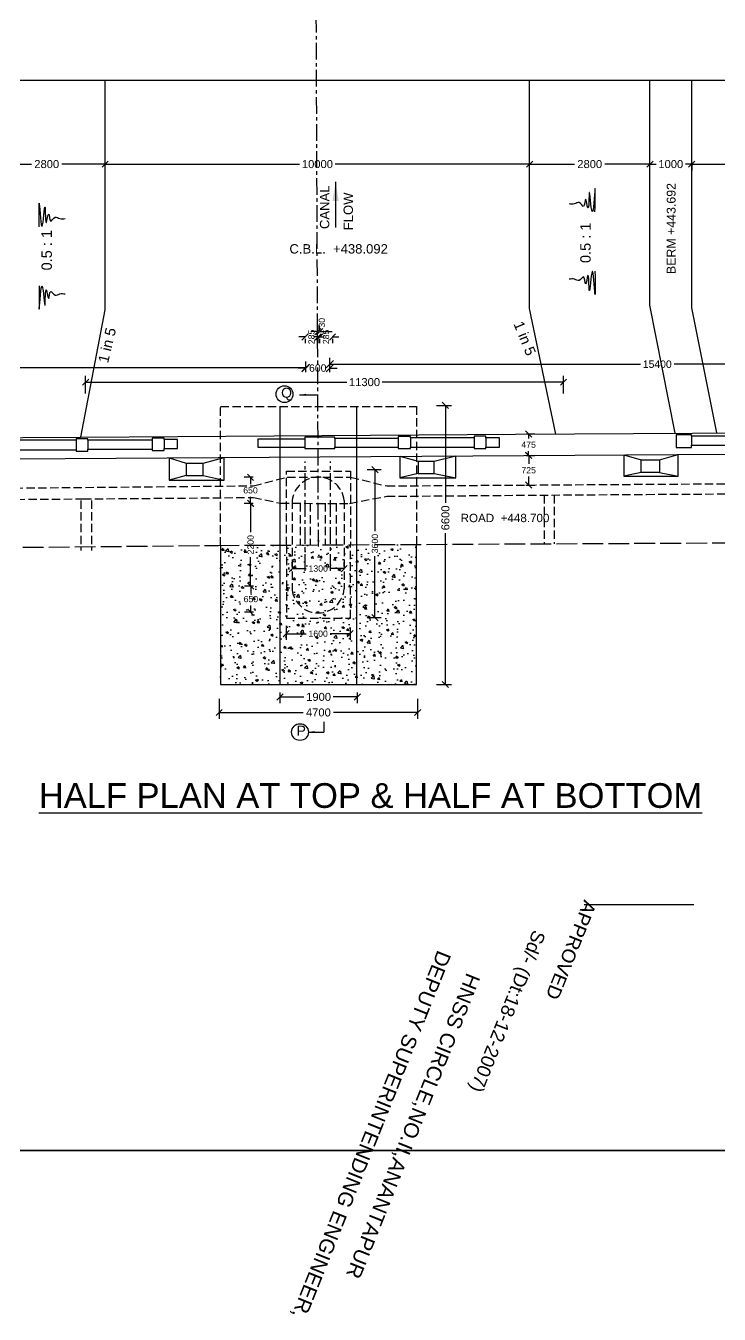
# Model space of a CAD drawing. Header units: inches. Extents: x 20221.8 to 20320.1, y 17529.5 to 17601.
# Drawn here: x 20246.52 to 20266.53, y 17529.5 to 17566.66 of the extents above; entities that cross this region are included whole.
import ezdxf

# ---------------------------------------------------------------- set-up
doc = ezdxf.new("R2010")
doc.units = ezdxf.units.IN
doc.header["$MEASUREMENT"] = 0
doc.linetypes.add('ACAD_ISO02W100', pattern=[15, 12, -3])
doc.linetypes.add('ACAD_ISO04W100', pattern=[30, 24, -3, 0, -3])
for name, color, linetype in [('DIMENSION', 255, 'Continuous'), ('DRAWING', 2, 'Continuous'), ('HATCH', 7, 'Continuous'), ('TEXT', 255, 'Continuous'), ('TXT', 7, 'Continuous'), ('TXT @ 1', 7, 'Continuous')]:
    doc.layers.add(name, color=color, linetype=linetype)
doc.styles.add('Notes', font='arial.ttf', dxfattribs={"height": 0.1})
doc.styles.get("Standard").update_dxf_attribs({"font": 'arial.ttf'})
doc.dimstyles.get("Standard").update_dxf_attribs({"dimtxt": 0.18, "dimasz": 0.18, "dimexe": 0.18, "dimexo": 0.0625, "dimgap": 0.09, "dimtad": 0, "dimtih": 1, "dimtoh": 1, "dimdec": 4, "dimzin": 0, "dimdsep": 46, "dimtxsty": 'Standard', "dimblk": 'OBLIQUE', "dimcen": 0.09, "dimadec": 0, "dimazin": 0, "dimtfac": 1, "dimtdec": 4, "dimtofl": 0, "dimtmove": 0, "dimatfit": 3, "dimfxl": 1, "dimtolj": 1, "dimtzin": 0, "dimarcsym": 0})

# ---------------------------------------------------------------- blocks, each defined once
blk = doc.blocks.new('_Oblique')
at = {"color": 0, "linetype": 'ByBlock', "lineweight": -2}
blk.add_line((-0.5, -0.5), (0.5, 0.5), dxfattribs=at)
blk = doc.blocks.new('*D6')
at = {"layer": 'Defpoints', "color": 0, "transparency": 16777216}
for p in [(20235.798, 17556.609), (20254.596, 17556.796), (20254.596, 17556.609)]:
    blk.add_point(p, dxfattribs=at)
at = {"layer": 'DIMENSION', "color": 0, "lineweight": -2, "transparency": 16777216}
for p, q in [((20235.798, 17556.671), (20235.798, 17556.976)), ((20254.596, 17556.671), (20254.596, 17556.976)), ((20235.798, 17556.796), (20244.714, 17556.796)), ((20254.596, 17556.796), (20245.68, 17556.796))]:
    blk.add_line(p, q, dxfattribs=at)
at = {"layer": 'DIMENSION', "color": 0, "lineweight": -2, "transparency": 16777216, "xscale": 0.2142857142857143, "yscale": 0.2142857142857143, "zscale": 0.2142857142857143, "rotation": 180}
blk.add_blockref('_Oblique', (20235.798, 17556.796), dxfattribs=at)
at = {"layer": 'DIMENSION', "color": 0, "lineweight": -2, "transparency": 16777216, "xscale": 0.2142857142857143, "yscale": 0.2142857142857143, "zscale": 0.2142857142857143}
blk.add_blockref('_Oblique', (20254.596, 17556.796), dxfattribs=at)
at = {"layer": 'DIMENSION', "color": 0, "transparency": 16777216, "insert": (20245.197, 17556.796), "char_height": 0.2143, "attachment_point": 5}
blk.add_mtext('\\A1;15400', dxfattribs=at)
blk = doc.blocks.new('*D7')
at = {"layer": 'Defpoints', "color": 0, "transparency": 16777216}
for p in [(20254.596, 17556.609), (20255.291, 17556.786), (20255.291, 17556.609)]:
    blk.add_point(p, dxfattribs=at)
at = {"layer": 'DIMENSION', "color": 0, "lineweight": -2, "transparency": 16777216}
for p, q in [((20254.596, 17556.671), (20254.596, 17556.966)), ((20255.291, 17556.671), (20255.291, 17556.966)), ((20254.596, 17556.786), (20254.382, 17556.786)), ((20255.291, 17556.786), (20255.506, 17556.786))]:
    blk.add_line(p, q, dxfattribs=at)
at = {"layer": 'DIMENSION', "color": 0, "lineweight": -2, "transparency": 16777216, "xscale": 0.2142857142857143, "yscale": 0.2142857142857143, "zscale": 0.2142857142857143}
blk.add_blockref('_Oblique', (20254.596, 17556.786), dxfattribs=at)
at = {"layer": 'DIMENSION', "color": 0, "lineweight": -2, "transparency": 16777216, "xscale": 0.2142857142857143, "yscale": 0.2142857142857143, "zscale": 0.2142857142857143, "rotation": 180}
blk.add_blockref('_Oblique', (20255.291, 17556.786), dxfattribs=at)
at = {"layer": 'DIMENSION', "color": 0, "transparency": 16777216, "insert": (20254.944, 17556.786), "char_height": 0.2143, "attachment_point": 5}
blk.add_mtext('\\A1;600', dxfattribs=at)
blk = doc.blocks.new('*D8')
at = {"layer": 'Defpoints', "color": 0, "transparency": 16777216}
for p in [(20274.19, 17556.898), (20255.291, 17556.671), (20274.19, 17556.671)]:
    blk.add_point(p, dxfattribs=at)
at = {"layer": 'DIMENSION', "color": 0, "lineweight": -2, "transparency": 16777216}
for p, q in [((20255.291, 17556.734), (20255.291, 17557.078)), ((20255.291, 17556.898), (20264.258, 17556.898)), ((20274.19, 17556.898), (20265.224, 17556.898)), ((20274.19, 17556.734), (20274.19, 17557.078))]:
    blk.add_line(p, q, dxfattribs=at)
at = {"layer": 'DIMENSION', "color": 0, "lineweight": -2, "transparency": 16777216, "xscale": 0.2142857142857143, "yscale": 0.2142857142857143, "zscale": 0.2142857142857143, "rotation": 180}
blk.add_blockref('_Oblique', (20255.291, 17556.898), dxfattribs=at)
at = {"layer": 'DIMENSION', "color": 0, "lineweight": -2, "transparency": 16777216, "xscale": 0.2142857142857143, "yscale": 0.2142857142857143, "zscale": 0.2142857142857143}
blk.add_blockref('_Oblique', (20274.19, 17556.898), dxfattribs=at)
at = {"layer": 'DIMENSION', "color": 0, "transparency": 16777216, "insert": (20264.741, 17556.898), "char_height": 0.2143, "attachment_point": 5}
blk.add_mtext('\\A1;15400', dxfattribs=at)
blk = doc.blocks.new('*D37')
at = {"layer": 'Defpoints', "color": 0, "transparency": 16777216}
for p in [(20253.853, 17547.492), (20256.084, 17547.492), (20256.084, 17547.305)]:
    blk.add_point(p, dxfattribs=at)
at = {"layer": 'DIMENSION', "color": 0, "lineweight": -2, "transparency": 16777216}
for p, q in [((20253.853, 17547.429), (20253.853, 17547.125)), ((20253.853, 17547.305), (20254.545, 17547.305)), ((20256.084, 17547.305), (20255.392, 17547.305)), ((20256.084, 17547.429), (20256.084, 17547.125))]:
    blk.add_line(p, q, dxfattribs=at)
at = {"layer": 'DIMENSION', "color": 0, "lineweight": -2, "transparency": 16777216, "xscale": 0.18, "yscale": 0.18, "zscale": 0.18, "rotation": 180}
blk.add_blockref('_Oblique', (20253.853, 17547.305), dxfattribs=at)
at = {"layer": 'DIMENSION', "color": 0, "lineweight": -2, "transparency": 16777216, "xscale": 0.18, "yscale": 0.18, "zscale": 0.18}
blk.add_blockref('_Oblique', (20256.084, 17547.305), dxfattribs=at)
at = {"layer": 'DIMENSION', "color": 0, "transparency": 16777216, "insert": (20254.968, 17547.305), "char_height": 0.2308, "attachment_point": 5}
blk.add_mtext('\\A1;1900', dxfattribs=at)
blk = doc.blocks.new('*D38')
at = {"layer": 'Defpoints', "color": 0, "transparency": 16777216}
for p in [(20252.098, 17547.309), (20257.826, 17547.309), (20257.826, 17546.856)]:
    blk.add_point(p, dxfattribs=at)
at = {"layer": 'DIMENSION', "color": 0, "lineweight": -2, "transparency": 16777216}
for p, q in [((20252.098, 17547.247), (20252.098, 17546.676)), ((20257.826, 17547.247), (20257.826, 17546.676)), ((20252.098, 17546.856), (20254.524, 17546.856)), ((20257.826, 17546.856), (20255.401, 17546.856))]:
    blk.add_line(p, q, dxfattribs=at)
at = {"layer": 'DIMENSION', "color": 0, "lineweight": -2, "transparency": 16777216, "xscale": 0.18, "yscale": 0.18, "zscale": 0.18, "rotation": 180}
blk.add_blockref('_Oblique', (20252.098, 17546.856), dxfattribs=at)
at = {"layer": 'DIMENSION', "color": 0, "lineweight": -2, "transparency": 16777216, "xscale": 0.18, "yscale": 0.18, "zscale": 0.18}
blk.add_blockref('_Oblique', (20257.826, 17546.856), dxfattribs=at)
at = {"layer": 'DIMENSION', "color": 0, "transparency": 16777216, "insert": (20254.962, 17546.856), "char_height": 0.2308, "attachment_point": 5}
blk.add_mtext('\\A1;4700', dxfattribs=at)
blk = doc.blocks.new('*D39')
at = {"layer": 'Defpoints', "color": 0, "transparency": 16777216}
for p in [(20254.032, 17549.373), (20255.878, 17549.373), (20255.878, 17549.127)]:
    blk.add_point(p, dxfattribs=at)
at = {"layer": 'DIMENSION', "color": 0, "lineweight": -2, "transparency": 16777216}
for p, q in [((20254.032, 17549.31), (20254.032, 17548.947)), ((20254.032, 17549.127), (20254.605, 17549.127)), ((20255.878, 17549.127), (20255.305, 17549.127)), ((20255.878, 17549.31), (20255.878, 17548.947))]:
    blk.add_line(p, q, dxfattribs=at)
at = {"layer": 'DIMENSION', "color": 0, "lineweight": -2, "transparency": 16777216, "xscale": 0.18, "yscale": 0.18, "zscale": 0.18, "rotation": 180}
blk.add_blockref('_Oblique', (20254.032, 17549.127), dxfattribs=at)
at = {"layer": 'DIMENSION', "color": 0, "lineweight": -2, "transparency": 16777216, "xscale": 0.18, "yscale": 0.18, "zscale": 0.18}
blk.add_blockref('_Oblique', (20255.878, 17549.127), dxfattribs=at)
at = {"layer": 'DIMENSION', "color": 0, "transparency": 16777216, "insert": (20254.955, 17549.127), "char_height": 0.18, "attachment_point": 5}
blk.add_mtext('\\A1;1600', dxfattribs=at)
blk = doc.blocks.new('*D40')
at = {"layer": 'Defpoints', "color": 0, "transparency": 16777216}
for p in [(20254.207, 17551.006), (20255.707, 17551.006), (20255.707, 17551.006)]:
    blk.add_point(p, dxfattribs=at)
at = {"layer": 'DIMENSION', "color": 0, "lineweight": -2, "transparency": 16777216}
for p, q in [((20254.207, 17551.069), (20254.207, 17551.186)), ((20254.207, 17551.006), (20254.607, 17551.006)), ((20255.707, 17551.006), (20255.307, 17551.006)), ((20255.707, 17551.069), (20255.707, 17551.186))]:
    blk.add_line(p, q, dxfattribs=at)
at = {"layer": 'DIMENSION', "color": 0, "lineweight": -2, "transparency": 16777216, "xscale": 0.18, "yscale": 0.18, "zscale": 0.18, "rotation": 180}
blk.add_blockref('_Oblique', (20254.207, 17551.006), dxfattribs=at)
at = {"layer": 'DIMENSION', "color": 0, "lineweight": -2, "transparency": 16777216, "xscale": 0.18, "yscale": 0.18, "zscale": 0.18}
blk.add_blockref('_Oblique', (20255.707, 17551.006), dxfattribs=at)
at = {"layer": 'DIMENSION', "color": 0, "transparency": 16777216, "insert": (20254.957, 17551.006), "char_height": 0.18, "attachment_point": 5}
blk.add_mtext('\\A1;1300', dxfattribs=at)
blk = doc.blocks.new('*D43')
at = {"layer": 'Defpoints', "color": 0, "transparency": 16777216}
for p in [(20253.139, 17553.639), (20253.003, 17552.884), (20253.139, 17552.884)]:
    blk.add_point(p, dxfattribs=at)
at = {"layer": 'DIMENSION', "color": 0, "lineweight": -2, "transparency": 16777216}
for p, q in [((20253.076, 17553.639), (20252.823, 17553.639)), ((20253.003, 17553.639), (20253.003, 17553.443)), ((20253.076, 17552.884), (20252.823, 17552.884)), ((20253.003, 17552.884), (20253.003, 17553.079))]:
    blk.add_line(p, q, dxfattribs=at)
at = {"layer": 'DIMENSION', "color": 0, "lineweight": -2, "transparency": 16777216, "xscale": 0.18, "yscale": 0.18, "zscale": 0.18}
for p, rotation in [((20253.003, 17553.639), 90), ((20253.003, 17552.884), 270)]:
    blk.add_blockref('_Oblique', p, dxfattribs=dict(at, rotation=rotation))
at = {"layer": 'DIMENSION', "color": 0, "transparency": 16777216, "insert": (20253.003, 17553.261), "char_height": 0.18, "attachment_point": 5}
blk.add_mtext('\\A1;650', dxfattribs=at)
blk = doc.blocks.new('*D44')
at = {"layer": 'Defpoints', "color": 0, "transparency": 16777216}
for p in [(20253.076, 17552.884), (20253.006, 17550.502), (20253.076, 17550.502)]:
    blk.add_point(p, dxfattribs=at)
at = {"layer": 'DIMENSION', "color": 0, "lineweight": -2, "transparency": 16777216}
for p, q in [((20253.014, 17552.884), (20252.826, 17552.884)), ((20253.006, 17552.884), (20253.006, 17552.053)), ((20253.006, 17550.502), (20253.006, 17551.333)), ((20253.014, 17550.502), (20252.826, 17550.502))]:
    blk.add_line(p, q, dxfattribs=at)
at = {"layer": 'DIMENSION', "color": 0, "lineweight": -2, "transparency": 16777216, "xscale": 0.18, "yscale": 0.18, "zscale": 0.18}
for p, rotation in [((20253.006, 17552.884), 90), ((20253.006, 17550.502), 270)]:
    blk.add_blockref('_Oblique', p, dxfattribs=dict(at, rotation=rotation))
at = {"layer": 'DIMENSION', "color": 0, "transparency": 16777216, "insert": (20253.006, 17551.693), "char_height": 0.18, "attachment_point": 5, "rotation": 90}
blk.add_mtext('\\A1;2200', dxfattribs=at)
blk = doc.blocks.new('*D45')
at = {"layer": 'Defpoints', "color": 0, "transparency": 16777216}
for p in [(20253.149, 17550.502), (20253.014, 17549.747), (20253.149, 17549.747)]:
    blk.add_point(p, dxfattribs=at)
at = {"layer": 'DIMENSION', "color": 0, "lineweight": -2, "transparency": 16777216}
for p, q in [((20253.086, 17550.502), (20252.834, 17550.502)), ((20253.014, 17550.502), (20253.014, 17550.307)), ((20253.014, 17549.747), (20253.014, 17549.943)), ((20253.086, 17549.747), (20252.834, 17549.747))]:
    blk.add_line(p, q, dxfattribs=at)
at = {"layer": 'DIMENSION', "color": 0, "lineweight": -2, "transparency": 16777216, "xscale": 0.18, "yscale": 0.18, "zscale": 0.18}
for p, rotation in [((20253.014, 17550.502), 90), ((20253.014, 17549.747), 270)]:
    blk.add_blockref('_Oblique', p, dxfattribs=dict(at, rotation=rotation))
at = {"layer": 'DIMENSION', "color": 0, "transparency": 16777216, "insert": (20253.014, 17550.125), "char_height": 0.18, "attachment_point": 5}
blk.add_mtext('\\A1;650', dxfattribs=at)
blk = doc.blocks.new('*D46')
at = {"layer": 'Defpoints', "color": 0, "transparency": 16777216}
for p in [(20256.303, 17553.86), (20256.303, 17549.592), (20256.595, 17549.592)]:
    blk.add_point(p, dxfattribs=at)
at = {"layer": 'DIMENSION', "color": 0, "lineweight": -2, "transparency": 16777216}
for p, q in [((20256.365, 17553.86), (20256.775, 17553.86)), ((20256.595, 17553.86), (20256.595, 17552.085)), ((20256.595, 17549.592), (20256.595, 17551.368)), ((20256.365, 17549.592), (20256.775, 17549.592))]:
    blk.add_line(p, q, dxfattribs=at)
at = {"layer": 'DIMENSION', "color": 0, "lineweight": -2, "transparency": 16777216, "xscale": 0.18, "yscale": 0.18, "zscale": 0.18}
for p, rotation in [((20256.595, 17553.86), 90), ((20256.595, 17549.592), 270)]:
    blk.add_blockref('_Oblique', p, dxfattribs=dict(at, rotation=rotation))
at = {"layer": 'DIMENSION', "color": 0, "transparency": 16777216, "insert": (20256.595, 17551.726), "char_height": 0.18, "attachment_point": 5, "rotation": 90}
blk.add_mtext('\\A1;3600', dxfattribs=at)
blk = doc.blocks.new('*D47')
at = {"layer": 'Defpoints', "color": 0, "transparency": 16777216}
for p in [(20262.034, 17556.381), (20248.246, 17555.988), (20262.034, 17555.988)]:
    blk.add_point(p, dxfattribs=at)
at = {"layer": 'DIMENSION', "color": 0, "lineweight": -2, "transparency": 16777216}
for p, q in [((20248.246, 17556.05), (20248.246, 17556.561)), ((20262.034, 17556.05), (20262.034, 17556.561)), ((20248.246, 17556.381), (20255.78, 17556.381)), ((20262.034, 17556.381), (20256.806, 17556.381))]:
    blk.add_line(p, q, dxfattribs=at)
at = {"layer": 'DIMENSION', "color": 0, "lineweight": -2, "transparency": 16777216, "xscale": 0.18, "yscale": 0.18, "zscale": 0.18, "rotation": 180}
blk.add_blockref('_Oblique', (20248.246, 17556.381), dxfattribs=at)
at = {"layer": 'DIMENSION', "color": 0, "lineweight": -2, "transparency": 16777216, "xscale": 0.18, "yscale": 0.18, "zscale": 0.18}
blk.add_blockref('_Oblique', (20262.034, 17556.381), dxfattribs=at)
at = {"layer": 'DIMENSION', "color": 0, "transparency": 16777216, "insert": (20256.293, 17556.381), "char_height": 0.2308, "attachment_point": 5}
blk.add_mtext('\\A1;11300', dxfattribs=at)
blk = doc.blocks.new('*D48')
at = {"layer": 'Defpoints', "color": 0, "transparency": 16777216}
for p in [(20258.312, 17555.712), (20258.312, 17547.663), (20258.628, 17547.663)]:
    blk.add_point(p, dxfattribs=at)
at = {"layer": 'DIMENSION', "color": 0, "lineweight": -2, "transparency": 16777216}
for p, q in [((20258.375, 17555.712), (20258.808, 17555.712)), ((20258.628, 17555.712), (20258.628, 17552.9)), ((20258.628, 17547.663), (20258.628, 17552.031)), ((20258.375, 17547.663), (20258.808, 17547.663))]:
    blk.add_line(p, q, dxfattribs=at)
at = {"layer": 'DIMENSION', "color": 0, "lineweight": -2, "transparency": 16777216, "xscale": 0.18, "yscale": 0.18, "zscale": 0.18}
for p, rotation in [((20258.628, 17555.712), 90), ((20258.628, 17547.663), 270)]:
    blk.add_blockref('_Oblique', p, dxfattribs=dict(at, rotation=rotation))
at = {"layer": 'DIMENSION', "color": 0, "transparency": 16777216, "insert": (20258.628, 17552.466), "char_height": 0.2308, "attachment_point": 5, "rotation": 90}
blk.add_mtext('\\A1;6600', dxfattribs=at)
blk = doc.blocks.new('*D49')
at = {"layer": 'Defpoints', "color": 0, "transparency": 16777216}
for p in [(20260.907, 17554.887), (20260.907, 17554.268), (20261.029, 17554.268)]:
    blk.add_point(p, dxfattribs=at)
at = {"layer": 'DIMENSION', "color": 0, "lineweight": -2, "transparency": 16777216}
for p, q in [((20260.969, 17554.887), (20261.209, 17554.887)), ((20261.029, 17554.887), (20261.029, 17554.759)), ((20260.969, 17554.268), (20261.209, 17554.268)), ((20261.029, 17554.268), (20261.029, 17554.396))]:
    blk.add_line(p, q, dxfattribs=at)
at = {"layer": 'DIMENSION', "color": 0, "lineweight": -2, "transparency": 16777216, "xscale": 0.18, "yscale": 0.18, "zscale": 0.18}
for p, rotation in [((20261.029, 17554.887), 90), ((20261.029, 17554.268), 270)]:
    blk.add_blockref('_Oblique', p, dxfattribs=dict(at, rotation=rotation))
at = {"layer": 'DIMENSION', "color": 0, "transparency": 16777216, "insert": (20261.029, 17554.577), "char_height": 0.18, "attachment_point": 5}
blk.add_mtext('\\A1;475', dxfattribs=at)
blk = doc.blocks.new('*D50')
at = {"layer": 'Defpoints', "color": 0, "transparency": 16777216}
for p in [(20260.888, 17554.267), (20260.888, 17553.415), (20261.03, 17553.415)]:
    blk.add_point(p, dxfattribs=at)
at = {"layer": 'DIMENSION', "color": 0, "lineweight": -2, "transparency": 16777216}
for p, q in [((20260.95, 17554.267), (20261.21, 17554.267)), ((20261.03, 17554.267), (20261.03, 17554.023)), ((20261.03, 17553.415), (20261.03, 17553.659)), ((20260.95, 17553.415), (20261.21, 17553.415))]:
    blk.add_line(p, q, dxfattribs=at)
at = {"layer": 'DIMENSION', "color": 0, "lineweight": -2, "transparency": 16777216, "xscale": 0.18, "yscale": 0.18, "zscale": 0.18}
for p, rotation in [((20261.03, 17554.267), 90), ((20261.03, 17553.415), 270)]:
    blk.add_blockref('_Oblique', p, dxfattribs=dict(at, rotation=rotation))
at = {"layer": 'DIMENSION', "color": 0, "transparency": 16777216, "insert": (20261.03, 17553.841), "char_height": 0.18, "attachment_point": 5}
blk.add_mtext('\\A1;725', dxfattribs=at)
blk = doc.blocks.new('*D72')
at = {"layer": 'Defpoints', "color": 0, "transparency": 16777216}
for p in [(20265.735, 17562.757), (20265.735, 17562.668), (20268.793, 17562.757)]:
    blk.add_point(p, dxfattribs=at)
at = {"layer": 'DIMENSION', "color": 0, "lineweight": -2, "transparency": 16777216}
for p, q in [((20265.735, 17562.695), (20265.735, 17562.488)), ((20265.735, 17562.668), (20266.828, 17562.668)), ((20268.793, 17562.668), (20267.7, 17562.668)), ((20268.793, 17562.695), (20268.793, 17562.488))]:
    blk.add_line(p, q, dxfattribs=at)
at = {"layer": 'DIMENSION', "color": 0, "lineweight": -2, "transparency": 16777216, "xscale": 0.18, "yscale": 0.18, "zscale": 0.18, "rotation": 180}
blk.add_blockref('_Oblique', (20265.735, 17562.668), dxfattribs=at)
at = {"layer": 'DIMENSION', "color": 0, "lineweight": -2, "transparency": 16777216, "xscale": 0.18, "yscale": 0.18, "zscale": 0.18}
blk.add_blockref('_Oblique', (20268.793, 17562.668), dxfattribs=at)
at = {"layer": 'DIMENSION', "color": 0, "transparency": 16777216, "insert": (20267.264, 17562.668), "char_height": 0.2308, "attachment_point": 5}
blk.add_mtext('\\A1;2500', dxfattribs=at)
blk = doc.blocks.new('*D73')
at = {"layer": 'Defpoints', "color": 0, "transparency": 16777216}
for p in [(20264.528, 17562.515), (20265.735, 17562.668), (20265.735, 17562.515)]:
    blk.add_point(p, dxfattribs=at)
at = {"layer": 'DIMENSION', "color": 0, "lineweight": -2, "transparency": 16777216}
for p, q in [((20264.528, 17562.578), (20264.528, 17562.848)), ((20265.735, 17562.578), (20265.735, 17562.848)), ((20264.528, 17562.668), (20264.708, 17562.668)), ((20265.735, 17562.668), (20265.555, 17562.668))]:
    blk.add_line(p, q, dxfattribs=at)
at = {"layer": 'DIMENSION', "color": 0, "lineweight": -2, "transparency": 16777216, "xscale": 0.18, "yscale": 0.18, "zscale": 0.18, "rotation": 180}
blk.add_blockref('_Oblique', (20264.528, 17562.668), dxfattribs=at)
at = {"layer": 'DIMENSION', "color": 0, "lineweight": -2, "transparency": 16777216, "xscale": 0.18, "yscale": 0.18, "zscale": 0.18}
blk.add_blockref('_Oblique', (20265.735, 17562.668), dxfattribs=at)
at = {"layer": 'DIMENSION', "color": 0, "transparency": 16777216, "insert": (20265.131, 17562.668), "char_height": 0.2308, "attachment_point": 5}
blk.add_mtext('\\A1;1000', dxfattribs=at)
blk = doc.blocks.new('*D74')
at = {"layer": 'Defpoints', "color": 0, "transparency": 16777216}
for p in [(20261.057, 17562.546), (20264.528, 17562.668), (20264.528, 17562.546)]:
    blk.add_point(p, dxfattribs=at)
at = {"layer": 'DIMENSION', "color": 0, "lineweight": -2, "transparency": 16777216}
for p, q in [((20261.057, 17562.609), (20261.057, 17562.848)), ((20264.528, 17562.609), (20264.528, 17562.848)), ((20261.057, 17562.668), (20262.356, 17562.668)), ((20264.528, 17562.668), (20263.229, 17562.668))]:
    blk.add_line(p, q, dxfattribs=at)
at = {"layer": 'DIMENSION', "color": 0, "lineweight": -2, "transparency": 16777216, "xscale": 0.18, "yscale": 0.18, "zscale": 0.18, "rotation": 180}
blk.add_blockref('_Oblique', (20261.057, 17562.668), dxfattribs=at)
at = {"layer": 'DIMENSION', "color": 0, "lineweight": -2, "transparency": 16777216, "xscale": 0.18, "yscale": 0.18, "zscale": 0.18}
blk.add_blockref('_Oblique', (20264.528, 17562.668), dxfattribs=at)
at = {"layer": 'DIMENSION', "color": 0, "transparency": 16777216, "insert": (20262.792, 17562.668), "char_height": 0.2308, "attachment_point": 5}
blk.add_mtext('\\A1;2800', dxfattribs=at)
blk = doc.blocks.new('*D75')
at = {"layer": 'Defpoints', "color": 0, "transparency": 16777216}
for p in [(20248.81, 17562.668), (20248.81, 17562.259), (20261.057, 17562.259)]:
    blk.add_point(p, dxfattribs=at)
at = {"layer": 'DIMENSION', "color": 0, "lineweight": -2, "transparency": 16777216}
for p, q in [((20248.81, 17562.322), (20248.81, 17562.848)), ((20261.057, 17562.322), (20261.057, 17562.848)), ((20248.81, 17562.668), (20254.421, 17562.668)), ((20261.057, 17562.668), (20255.447, 17562.668))]:
    blk.add_line(p, q, dxfattribs=at)
at = {"layer": 'DIMENSION', "color": 0, "lineweight": -2, "transparency": 16777216, "xscale": 0.18, "yscale": 0.18, "zscale": 0.18, "rotation": 180}
blk.add_blockref('_Oblique', (20248.81, 17562.668), dxfattribs=at)
at = {"layer": 'DIMENSION', "color": 0, "lineweight": -2, "transparency": 16777216, "xscale": 0.18, "yscale": 0.18, "zscale": 0.18}
blk.add_blockref('_Oblique', (20261.057, 17562.668), dxfattribs=at)
at = {"layer": 'DIMENSION', "color": 0, "transparency": 16777216, "insert": (20254.934, 17562.668), "char_height": 0.2308, "attachment_point": 5}
blk.add_mtext('\\A1;10000', dxfattribs=at)
blk = doc.blocks.new('*D80')
at = {"layer": 'Defpoints', "color": 0, "transparency": 16777216}
for p in [(20245.436, 17562.668), (20248.81, 17562.668), (20248.81, 17562.668)]:
    blk.add_point(p, dxfattribs=at)
at = {"layer": 'DIMENSION', "color": 0, "lineweight": -2, "transparency": 16777216}
for p, q in [((20245.436, 17562.731), (20245.436, 17562.848)), ((20248.81, 17562.731), (20248.81, 17562.848)), ((20245.436, 17562.668), (20246.687, 17562.668)), ((20248.81, 17562.668), (20247.559, 17562.668))]:
    blk.add_line(p, q, dxfattribs=at)
at = {"layer": 'DIMENSION', "color": 0, "lineweight": -2, "transparency": 16777216, "xscale": 0.18, "yscale": 0.18, "zscale": 0.18, "rotation": 180}
blk.add_blockref('_Oblique', (20245.436, 17562.668), dxfattribs=at)
at = {"layer": 'DIMENSION', "color": 0, "lineweight": -2, "transparency": 16777216, "xscale": 0.18, "yscale": 0.18, "zscale": 0.18}
blk.add_blockref('_Oblique', (20248.81, 17562.668), dxfattribs=at)
at = {"layer": 'DIMENSION', "color": 0, "transparency": 16777216, "insert": (20247.123, 17562.668), "char_height": 0.2308, "attachment_point": 5}
blk.add_mtext('\\A1;2800', dxfattribs=at)
blk = doc.blocks.new('*D81')
at = {"layer": 'Defpoints', "color": 0, "transparency": 16777216}
for p in [(20254.578, 17557.695), (20254.95, 17557.695), (20254.95, 17557.686)]:
    blk.add_point(p, dxfattribs=at)
at = {"layer": 'DIMENSION', "color": 0, "lineweight": -2, "transparency": 16777216}
for p, q in [((20254.578, 17557.686), (20254.398, 17557.686)), ((20254.578, 17557.633), (20254.578, 17557.506)), ((20254.95, 17557.686), (20255.13, 17557.686)), ((20254.95, 17557.633), (20254.95, 17557.506))]:
    blk.add_line(p, q, dxfattribs=at)
at = {"layer": 'DIMENSION', "color": 0, "lineweight": -2, "transparency": 16777216, "xscale": 0.18, "yscale": 0.18, "zscale": 0.18}
blk.add_blockref('_Oblique', (20254.578, 17557.686), dxfattribs=at)
at = {"layer": 'DIMENSION', "color": 0, "lineweight": -2, "transparency": 16777216, "xscale": 0.18, "yscale": 0.18, "zscale": 0.18, "rotation": 180}
blk.add_blockref('_Oblique', (20254.95, 17557.686), dxfattribs=at)
at = {"layer": 'DIMENSION', "color": 0, "transparency": 16777216, "insert": (20254.764, 17557.686), "char_height": 0.18, "attachment_point": 5, "rotation": 90}
blk.add_mtext('\\A1;285', dxfattribs=at)
blk = doc.blocks.new('*D82')
at = {"layer": 'Defpoints', "color": 0, "transparency": 16777216}
for p in [(20254.997, 17557.695), (20255.369, 17557.695), (20255.369, 17557.686)]:
    blk.add_point(p, dxfattribs=at)
at = {"layer": 'DIMENSION', "color": 0, "lineweight": -2, "transparency": 16777216}
for p, q in [((20254.997, 17557.686), (20254.817, 17557.686)), ((20254.997, 17557.633), (20254.997, 17557.506)), ((20255.369, 17557.686), (20255.549, 17557.686)), ((20255.369, 17557.633), (20255.369, 17557.506))]:
    blk.add_line(p, q, dxfattribs=at)
at = {"layer": 'DIMENSION', "color": 0, "lineweight": -2, "transparency": 16777216, "xscale": 0.18, "yscale": 0.18, "zscale": 0.18}
blk.add_blockref('_Oblique', (20254.997, 17557.686), dxfattribs=at)
at = {"layer": 'DIMENSION', "color": 0, "lineweight": -2, "transparency": 16777216, "xscale": 0.18, "yscale": 0.18, "zscale": 0.18, "rotation": 180}
blk.add_blockref('_Oblique', (20255.369, 17557.686), dxfattribs=at)
at = {"layer": 'DIMENSION', "color": 0, "transparency": 16777216, "insert": (20255.183, 17557.686), "char_height": 0.18, "attachment_point": 5, "rotation": 90}
blk.add_mtext('\\A1;285', dxfattribs=at)

msp = doc.modelspace()

# ---------------------------------------------------------------- hatches: boundary and pattern name
at = {"layer": 'HATCH'}
h = msp.add_hatch(dxfattribs=at)
h.set_pattern_fill('AR-CONC', color=256, scale=0.09, style=0)
h.set_pattern_definition([(50, (0, 0), (0.645534164, -0.056476921), [0.0675, -0.7425]), (355, (0, 0), (-0.1248762, 0.67697292), [0.054, -0.594]), (100.4514, (0.0538, -0.0047), (0.520658444, 0.620495588), [0.057366171, -0.6310279]), (46.1842, (0, 0.18), (0.960516944, -0.148967113), [0.10125, -1.11375]), (96.6356, (0.08, 0.1676), (0.841196435, 0.876706084), [0.08604926, -0.9465417]), (351.1842, (0, 0.18), (0.84119575, 0.87670674), [0.081, -0.891]), (21, (0.09, 0.135), (0.537216347, -0.362357002), [0.0675, -0.7425]), (326, (0.09, 0.135), (0.218983799, 0.65263504), [0.054, -0.594]), (71.4514, (0.13477, 0.1048), (0.756200366, 0.290277447), [0.057366171, -0.6310279]), (37.5, (0, 0), (0.0109438698, 0.2996044684), [0, -0.5868, 0, -0.603, 0, -0.59625]), (7.5, (0, 0), (0.2367625837, 0.3549705407), [0, -0.3438, 0, -0.5733, 0, -0.22725]), (327.5, (-0.2007, 0), (0.4804401926, -0.0202993846), [0, -0.225, 0, -0.702, 0, -0.9315]), (317.5, (-0.2907, 0), (0.5248675524, 0.090094484), [0, -0.2925, 0, -0.4662, 0, -0.6615])])
h.paths.add_polyline_path([(20252.14068, 17551.67338), (20252.14068, 17547.66321), (20257.79676, 17547.66321), (20257.79676, 17551.70231)])

# ---------------------------------------------------------------- linework, layer by layer
at = {"layer": 'DIMENSION'}
for p, q in [((20254.94498, 17557.87446), (20254.94498, 17558.0174)), ((20254.99589, 17557.87446), (20254.99589, 17558.0174)), ((20254.94498, 17557.8374), (20254.76498, 17557.8374)), ((20254.99589, 17557.8374), (20255.35589, 17557.8374))]:
    msp.add_line(p, q, dxfattribs=at)
msp.add_lwpolyline([(20255.1205, 17546.58819), (20255.1205, 17546.29261)], dxfattribs=at)
at = {"layer": 'DRAWING'}
msp.add_line((20221.83246, 17534.227), (20319.68131, 17534.227), dxfattribs=at)
for points in [[(20224.03596, 17565.04177), (20243.44362, 17565.04177), (20243.44362, 17565.94305), (20243.93565, 17564.62273), (20243.93565, 17565.08896), (20284.53925, 17565.08896)], [(20248.1065, 17554.79704), (20248.81045, 17558.47116), (20248.81045, 17565.08896)], [(20261.81519, 17554.88008), (20261.05713, 17558.50701), (20261.05713, 17565.08896)], [(20265.25306, 17554.90701), (20264.52757, 17558.60325), (20264.52757, 17565.08896)], [(20266.45844, 17554.91941), (20265.73493, 17558.5212), (20265.73493, 17565.08896)], [(20253.85104, 17555.68176), (20253.85104, 17547.66321)], [(20256.06662, 17555.68176), (20256.06662, 17547.66321)], [(20238.02782, 17554.73487), (20240.45153, 17554.73487), (20244.74424, 17554.77429), (20248.10677, 17554.79438), (20260.65451, 17554.88465), (20270.86952, 17554.94183), (20272.07838, 17554.96818)], [(20250.51366, 17554.46642), (20250.90075, 17554.46642), (20250.90075, 17554.73181), (20250.51366, 17554.73181), (20250.51366, 17554.76267), (20250.16362, 17554.76267), (20250.16362, 17554.70961), (20248.31004, 17554.70961), (20248.31004, 17554.74508), (20247.96881, 17554.74508), (20247.96881, 17554.70961), (20246.14073, 17554.70961)], [(20247.96881, 17554.70961), (20247.96881, 17554.43085)], [(20248.31004, 17554.70961), (20248.31004, 17554.45087)], [(20250.16362, 17554.70961), (20250.16362, 17554.45087)], [(20250.51366, 17554.73181), (20250.51366, 17554.46642)], [(20257.62177, 17554.50704), (20259.45606, 17554.50704), (20259.45606, 17554.46669), (20259.78987, 17554.46669), (20259.78987, 17554.50704), (20260.18822, 17554.50704), (20260.18822, 17554.77166), (20259.78987, 17554.77166), (20259.78987, 17554.82641), (20259.45606, 17554.82641), (20259.45606, 17554.77883), (20257.62177, 17554.77883), (20257.62177, 17554.80975), (20257.26642, 17554.80975), (20257.26642, 17554.76082), (20255.43755, 17554.76082), (20255.43755, 17554.79416), (20254.57516, 17554.79416), (20254.57516, 17554.74048), (20253.2147, 17554.74048), (20253.2147, 17554.50704)], [(20254.57516, 17554.74048), (20254.57516, 17554.50704)], [(20255.43755, 17554.76082), (20255.43755, 17554.50704)], [(20257.26642, 17554.76082), (20257.26642, 17554.50704)], [(20257.62177, 17554.77883), (20257.62177, 17554.50704)], [(20259.45606, 17554.77883), (20259.45606, 17554.50704)], [(20259.78987, 17554.77166), (20259.78987, 17554.48449)], [(20267.56335, 17554.82005), (20265.73125, 17554.82005), (20265.73125, 17554.8586), (20265.28567, 17554.8586), (20265.28567, 17554.8586), (20265.28567, 17554.50002), (20265.72855, 17554.50002), (20265.72855, 17554.56323), (20267.56335, 17554.56323)], [(20265.73125, 17554.82005), (20265.72855, 17554.56323)], [(20227.06485, 17554.04382), (20282.94469, 17554.41333)], [(20246.14073, 17554.43085), (20247.96881, 17554.43085), (20247.96881, 17554.39538), (20248.31004, 17554.39538), (20248.31004, 17554.45087), (20250.16362, 17554.45087), (20250.16362, 17554.40976), (20250.51366, 17554.40976), (20250.51366, 17554.46642)], [(20253.2147, 17554.50704), (20254.57516, 17554.50704), (20254.57516, 17554.4678), (20255.43755, 17554.4678), (20255.43755, 17554.50704), (20257.26642, 17554.50704), (20257.26642, 17554.4678), (20257.62177, 17554.4678), (20257.62177, 17554.50704)], [(20257.31607, 17554.24386), (20257.31607, 17553.62549), (20258.9309, 17553.62549), (20258.9309, 17554.25454)], [(20257.31607, 17554.24386), (20257.84101, 17554.10129), (20258.30361, 17554.10572), (20258.9309, 17554.25454)], [(20263.7745, 17554.28527), (20263.7745, 17553.66697), (20265.34764, 17553.66697), (20265.34764, 17554.29697)], [(20263.7745, 17554.28527), (20264.27559, 17554.14082), (20264.8035, 17554.14082), (20265.34764, 17554.29697)], [(20250.65842, 17554.19983), (20250.65842, 17553.55811), (20252.23928, 17553.55811), (20252.23928, 17554.21029)], [(20250.65842, 17554.19983), (20251.14926, 17554.04837), (20251.14926, 17553.68833), (20250.65842, 17553.55811)], [(20251.14926, 17554.04837), (20251.64095, 17554.04837)], [(20251.64095, 17553.68833), (20251.64095, 17554.04837), (20252.23928, 17554.21029)], [(20257.84101, 17554.10129), (20257.84101, 17553.752), (20258.30361, 17553.752), (20258.30361, 17554.10572)], [(20264.8035, 17553.77597), (20264.27559, 17553.77597), (20264.27559, 17554.14082)], [(20264.8035, 17554.14082), (20264.8035, 17553.77597), (20265.34764, 17553.66697)], [(20251.14926, 17553.68833), (20251.64095, 17553.68833), (20252.23928, 17553.55811)], [(20257.84101, 17553.752), (20257.31607, 17553.62549)], [(20258.30361, 17553.752), (20258.9309, 17553.62549)], [(20264.27559, 17553.77597), (20263.7745, 17553.66697)], [(20252.14068, 17551.67338), (20252.14068, 17547.66321), (20257.79676, 17547.66321), (20257.79676, 17551.70231)]]:
    msp.add_lwpolyline(points, dxfattribs=at)
at = {"layer": 'DRAWING', "linetype": 'ACAD_ISO02W100', "ltscale": 0.02}
for points in [[(20252.14068, 17551.67338), (20252.14068, 17555.68176), (20257.79676, 17555.68176), (20257.79676, 17551.70231)], [(20235.47729, 17553.46288), (20236.31158, 17553.46288), (20237.35838, 17553.24195), (20253.0876, 17553.39338), (20254.06559, 17553.64045), (20255.89326, 17553.64045), (20256.93287, 17553.3889), (20272.69974, 17553.49196), (20273.88821, 17553.74244), (20274.59725, 17553.74244)], [(20254.04072, 17551.6831), (20254.04072, 17553.81319), (20255.88593, 17553.81319), (20255.88593, 17551.69253)], [(20235.97502, 17551.45621), (20235.97502, 17552.68492), (20236.30755, 17552.68492), (20237.41497, 17552.94267), (20248.17208, 17553.01418), (20253.0876, 17553.05555), (20253.87558, 17552.88992), (20255.85927, 17552.88374), (20256.93287, 17553.09088), (20264.42758, 17553.14647), (20270.89478, 17553.18204), (20272.65458, 17553.18204), (20273.78664, 17552.95592), (20274.59178, 17552.95592)], [(20261.47569, 17553.12458), (20261.47569, 17551.72112)], [(20261.76485, 17553.12458), (20261.76485, 17551.72112)], [(20248.10426, 17552.97245), (20248.10426, 17551.53141)], [(20248.41508, 17552.97245), (20248.41508, 17551.53141)], [(20254.20654, 17552.96429), (20254.20654, 17550.38789)], [(20254.43418, 17552.88818), (20254.43418, 17551.68511)], [(20254.72818, 17552.88818), (20254.72818, 17551.68511)], [(20255.15772, 17552.88818), (20255.15772, 17551.68511)], [(20255.47032, 17552.88818), (20255.47032, 17551.68511)], [(20255.70665, 17552.96429), (20255.70665, 17550.42081)], [(20254.04072, 17551.6831), (20254.04072, 17549.57649), (20255.88593, 17549.57649), (20255.88593, 17551.69253)]]:
    msp.add_lwpolyline(points, dxfattribs=at)
at = {"layer": 'DRAWING', "linetype": 'ACAD_ISO04W100', "ltscale": 0.02}
for points in [[(20254.58243, 17550.93964), (20254.58243, 17554.0934)], [(20255.31544, 17550.93964), (20255.31544, 17554.0934)]]:
    msp.add_lwpolyline(points, dxfattribs=at)
at = {"layer": 'DRAWING', "linetype": 'ACAD_ISO02W100', "ltscale": 0.05}
for points in [[(20223.93068, 17551.40426), (20252.07909, 17551.67306)], [(20252.07909, 17551.67306), (20287.527, 17551.85436)]]:
    msp.add_lwpolyline(points, dxfattribs=at)
at = {"layer": 'DRAWING'}
for centre in [(20253.98315, 17556.03695), (20254.43113, 17546.29108)]:
    msp.add_circle(centre, 0.24264, dxfattribs=at)
at = {"layer": 'DRAWING', "linetype": 'ACAD_ISO02W100', "ltscale": 0.02}
for centre, start, end in [((20254.95659, 17552.88675), 5.902077, 174.097923), ((20254.95493, 17550.4801), 187.024357, 355.49022)]:
    msp.add_arc(centre, 0.75405, start, end, dxfattribs=at)
at = {"layer": 'DRAWING'}
for points in [[(20262.94342, 17561.28804), (20262.94342, 17561.94177), (20262.86055, 17561.29886), (20262.77848, 17561.84664), (20262.73908, 17561.41038), (20262.67014, 17561.65311), (20262.61433, 17561.44974), (20262.48957, 17561.55799), (20262.35497, 17561.52191), (20262.20067, 17561.52191)], [(20246.9095, 17560.86406), (20246.9095, 17561.51779), (20246.99236, 17560.87487), (20247.07444, 17561.42266), (20247.11383, 17560.9864), (20247.18278, 17561.22913), (20247.23859, 17561.02576), (20247.36334, 17561.13401), (20247.49795, 17561.09792), (20247.65225, 17561.09792)], [(20262.94342, 17559.5831), (20262.94342, 17558.92937), (20262.86055, 17559.57229), (20262.77848, 17559.0245), (20262.73908, 17559.46076), (20262.67014, 17559.21803), (20262.61433, 17559.4214), (20262.48957, 17559.31315), (20262.35497, 17559.34924), (20262.20067, 17559.34924)], [(20246.9095, 17559.15912), (20246.9095, 17558.50539), (20246.99236, 17559.1483), (20247.07444, 17558.60051), (20247.11383, 17559.03678), (20247.18278, 17558.79405), (20247.23859, 17558.99742), (20247.36334, 17558.88917), (20247.49795, 17558.92525), (20247.65225, 17558.92525)]]:
    msp.add_spline(points, degree=3, dxfattribs=at)
at = {"layer": 'HATCH'}
msp.add_lwpolyline([(20221.83246, 17600.95378), (20319.68131, 17600.95378), (20319.68131, 17534.227), (20221.83246, 17534.227)], close=True, dxfattribs=at)
at = {"layer": 'TXT'}
for p, q in [((20262.63245, 17541.31913), (20265.79599, 17541.31913)), ((20262.63409, 17541.32289), (20265.79763, 17541.32289))]:
    msp.add_line(p, q, dxfattribs=at)

# ---------------------------------------------------------------- block references
at = {"layer": 'DIMENSION', "xscale": 0.18, "yscale": 0.18, "zscale": 0.18}
msp.add_blockref('_Oblique', (20254.94498, 17557.8374), dxfattribs=at)
at = {"layer": 'DIMENSION', "xscale": 0.18, "yscale": 0.18, "zscale": 0.18, "rotation": 180}
msp.add_blockref('_Oblique', (20254.99589, 17557.8374), dxfattribs=at)

# ---------------------------------------------------------------- texts
at = {"layer": 'DIMENSION', "insert": (20255.06214, 17558.09349), "char_height": 0.18, "attachment_point": 5, "rotation": 90}
msp.add_mtext('\\A1;30', dxfattribs=at)
at = {"layer": 'TEXT'}
for s, p in [('CANAL', (20255.27631, 17560.79466)), ('FLOW', (20255.95876, 17560.76029))]:
    msp.add_text(s, height=0.27, rotation=90, dxfattribs=at).set_placement(p)
at = {"layer": 'TEXT', "attachment_point": 1}
for s, insert, char_height, width, rotation in [('BERM +443.692', (20265.01343, 17559.49899), 0.255, 5.8344, 90), ('0.5 : 1', (20262.51971, 17559.81549), 0.3, 6.864, 90), ('0.5 : 1', (20246.97127, 17559.6035), 0.3, 6.864, 90), ('1 in 5', (20248.59967, 17556.98257), 0.3, 6.864, 76.618708), ('1 in 5', (20260.86455, 17558.17644), 0.3, 6.864, 292.132847)]:
    msp.add_mtext(s, dxfattribs=dict(at, insert=insert, char_height=char_height, width=width, rotation=rotation))
for s, insert, char_height, width in [('C.B.L.  +438.092', (20254.12632, 17560.36024), 0.27, 6.1776), ('Q', (20253.88654, 17556.22075), 0.288, 6.58944), ('ROAD  +448.700', (20259.06597, 17552.58481), 0.24, 5.4912), ('P', (20254.33452, 17546.47488), 0.288, 6.58944), ('{\\LHALF PLAN AT TOP & HALF AT BOTTOM}', (20246.89453, 17544.81845), 0.7128, 34.67904)]:
    msp.add_mtext(s, dxfattribs=dict(at, insert=insert, char_height=char_height, width=width))
at = {"layer": 'TXT @ 1', "style": 'Notes'}
for s, height, p in [('APPROVED ', 0.387975, (20262.63128, 17541.47238)), ('APPROVED ', 0.387975, (20262.63292, 17541.47614)), ('Sd/- (Dt:18-12-2007)', 0.3879747, (20261.16831, 17540.61318)), ('DEPUTY SUPERINTENDING ENGINEER,', 0.4267722, (20258.40728, 17540.02739)), ('HNSS CIRCLE,NO.II,ANANTAPUR', 0.4267722, (20259.24794, 17539.37578))]:
    msp.add_text(s, height=height, rotation=248.185399, dxfattribs=at).set_placement(p)

# ---------------------------------------------------------------- dimensions: what is measured, and where the dimension line sits
at = {"layer": 'DIMENSION'}
dim = msp.add_aligned_dim(p1=(20245.43588, 17562.66838), p2=(20248.81045, 17562.66838), distance=0, text='2800', dimstyle='Standard', override={"dimtxt": 0.230769}, dxfattribs=at)
dim.commit()
dim.dimension.update_dxf_attribs({"geometry": '*D80', "text_midpoint": (20247.12317, 17562.66838)})
for base, p1, p2, text, override, picture, middle in [((20248.81045, 17562.66838), (20261.05713, 17562.25949), (20248.81045, 17562.25949), '10000', {"dimtxt": 0.230769}, '*D75', (20254.93379, 17562.66838)), ((20264.52757, 17562.66838), (20261.05713, 17562.5465), (20264.52757, 17562.5465), '2800', {"dimtxt": 0.230769}, '*D74', (20262.79235, 17562.66838)), ((20265.73493, 17562.66838), (20264.52757, 17562.51532), (20265.73493, 17562.51532), '1000', {"dimtxt": 0.230769}, '*D73', (20265.13125, 17562.66838)), ((20265.73493, 17562.66838), (20268.79297, 17562.7573), (20265.73493, 17562.7573), '2500', {"dimtxt": 0.230769}, '*D72', (20267.26395, 17562.66838)), ((20254.59596, 17556.7964), (20235.79756, 17556.60878), (20254.59596, 17556.60878), '15400', {"dimtxt": 0.214286, "dimasz": 0.214286, "dimblk1": 'Oblique', "dimblk2": 'Oblique', "dimsah": 1}, '*D6', (20245.19676, 17556.7964)), ((20255.29137, 17556.78594), (20254.59596, 17556.60878), (20255.29137, 17556.60878), '600', {"dimtxt": 0.214286, "dimasz": 0.214286, "dimblk1": 'Oblique', "dimblk2": 'Oblique', "dimsah": 1}, '*D7', (20254.94367, 17556.78594)), ((20274.19048, 17556.89823), (20255.29137, 17556.67128), (20274.19048, 17556.67128), '15400', {"dimtxt": 0.214286, "dimasz": 0.214286, "dimblk1": 'Oblique', "dimblk2": 'Oblique', "dimsah": 1}, '*D8', (20264.74093, 17556.89823)), ((20257.82624, 17546.85593), (20252.09847, 17547.30909), (20257.82624, 17547.30909), '4700', {"dimtxt": 0.230769}, '*D38', (20254.96236, 17546.85593)), ((20256.08397, 17547.30514), (20253.85266, 17547.49195), (20256.08397, 17547.49195), '1900', {"dimtxt": 0.230769}, '*D37', (20254.96832, 17547.30514))]:
    dim = msp.add_linear_dim(base=base, p1=p1, p2=p2, text=text, dimstyle='Standard', override=override, dxfattribs=at)
    dim.commit()
    dim.dimension.update_dxf_attribs({"geometry": picture, "text_midpoint": middle})
for base, p1, p2, picture, middle in [((20254.9499, 17557.68634), (20254.57806, 17557.69505), (20254.9499, 17557.69505), '*D81', (20254.76398, 17557.68634)), ((20255.36873, 17557.68634), (20254.99689, 17557.69505), (20255.36873, 17557.69505), '*D82', (20255.18281, 17557.68634))]:
    dim = msp.add_linear_dim(base=base, p1=p1, p2=p2, text='285', dimstyle='Standard', dxfattribs=at)
    dim.commit()
    dim.dimension.update_dxf_attribs({"geometry": picture, "text_midpoint": middle, "text_rotation": 90})
dim = msp.add_linear_dim(base=(20262.03431, 17556.38093), p1=(20248.24572, 17555.9876), p2=(20262.03431, 17555.9876), text='11300', dimstyle='Standard', override={"dimtxt": 0.230769}, dxfattribs=at)
dim.commit()
dim.dimension.update_dxf_attribs({"geometry": '*D47', "text_midpoint": (20256.29278, 17556.38093), "dimtype": 160})
dim = msp.add_linear_dim(base=(20258.6284, 17547.66321), p1=(20258.31243, 17555.71162), p2=(20258.31243, 17547.66321), angle=90, text='6600', dimstyle='Standard', override={"dimtxt": 0.230769}, dxfattribs=at)
dim.commit()
dim.dimension.update_dxf_attribs({"geometry": '*D48', "text_midpoint": (20258.6284, 17552.46552), "dimtype": 160, "text_rotation": 90})
for p1, p2, distance, text, picture, middle in [((20260.90675, 17554.88675), (20260.90675, 17554.2676), 0.1224, '475', '*D49', (20261.02915, 17554.57717)), ((20260.88791, 17554.26748), (20260.88791, 17553.41475), 0.1422, '725', '*D50', (20261.03012, 17553.84112)), ((20254.20654, 17551.0062), (20255.70665, 17551.0062), 0, '1300', '*D40', (20254.95659, 17551.0062))]:
    dim = msp.add_aligned_dim(p1=p1, p2=p2, distance=distance, text=text, dimstyle='Standard', dxfattribs=at)
    dim.commit()
    dim.dimension.update_dxf_attribs({"geometry": picture, "text_midpoint": middle})
for base, p1, p2, text, picture, middle in [((20256.59527, 17549.59223), (20256.3027, 17553.8601), (20256.3027, 17549.59223), '3600', '*D46', (20256.59527, 17551.72617)), ((20253.00611, 17550.50229), (20253.07619, 17552.8836), (20253.07619, 17550.50229), '2200', '*D44', (20253.00611, 17551.69294))]:
    dim = msp.add_linear_dim(base=base, p1=p1, p2=p2, angle=90, text=text, dimstyle='Standard', dxfattribs=at)
    dim.commit()
    dim.dimension.update_dxf_attribs({"geometry": picture, "text_midpoint": middle, "text_rotation": 90})
for base, p1, p2, picture, middle in [((20253.00349, 17552.8836), (20253.13869, 17553.63866), (20253.13869, 17552.8836), '*D43', (20253.00349, 17553.26113)), ((20253.01369, 17549.74722), (20253.14888, 17550.50229), (20253.14888, 17549.74722), '*D45', (20253.01369, 17550.12476))]:
    dim = msp.add_linear_dim(base=base, p1=p1, p2=p2, angle=90, text='650', dimstyle='Standard', dxfattribs=at)
    dim.commit()
    dim.dimension.update_dxf_attribs({"geometry": picture, "text_midpoint": middle})
dim = msp.add_linear_dim(base=(20255.87781, 17549.12746), p1=(20254.03205, 17549.37257), p2=(20255.87781, 17549.37257), text='1600', dimstyle='Standard', dxfattribs=at)
dim.commit()
dim.dimension.update_dxf_attribs({"geometry": '*D39', "text_midpoint": (20254.95493, 17549.12746)})

# ---------------------------------------------------------------- leaders
msp.add_leader([(20254.67946, 17546.29261), (20255.1205, 17546.29261)], dimstyle='Standard', override={"dimgap": 0.09, "dimtad": 0}, dxfattribs=at)
at = {"layer": 'DRAWING', "linetype": 'ACAD_ISO04W100', "ltscale": 0.02}
msp.add_leader([(20254.96343, 17551.64244), (20254.76939, 17600.38186)], dimstyle='Standard', override={"dimgap": 0.09, "dimtad": 0}, dxfattribs=at)
at = {"layer": 'DRAWING'}
for points, override in [([(20255.45865, 17562.157), (20255.45865, 17560.84322)], {"dimasz": 0.555556, "dimgap": 0.09, "dimtad": 0}), ([(20254.42168, 17556.01688), (20254.95647, 17556.01302)], {"dimgap": 0.09, "dimtad": 0})]:
    msp.add_leader(points, dimstyle='Standard', override=override, dxfattribs=at)

doc.saveas('drawing.dxf')
